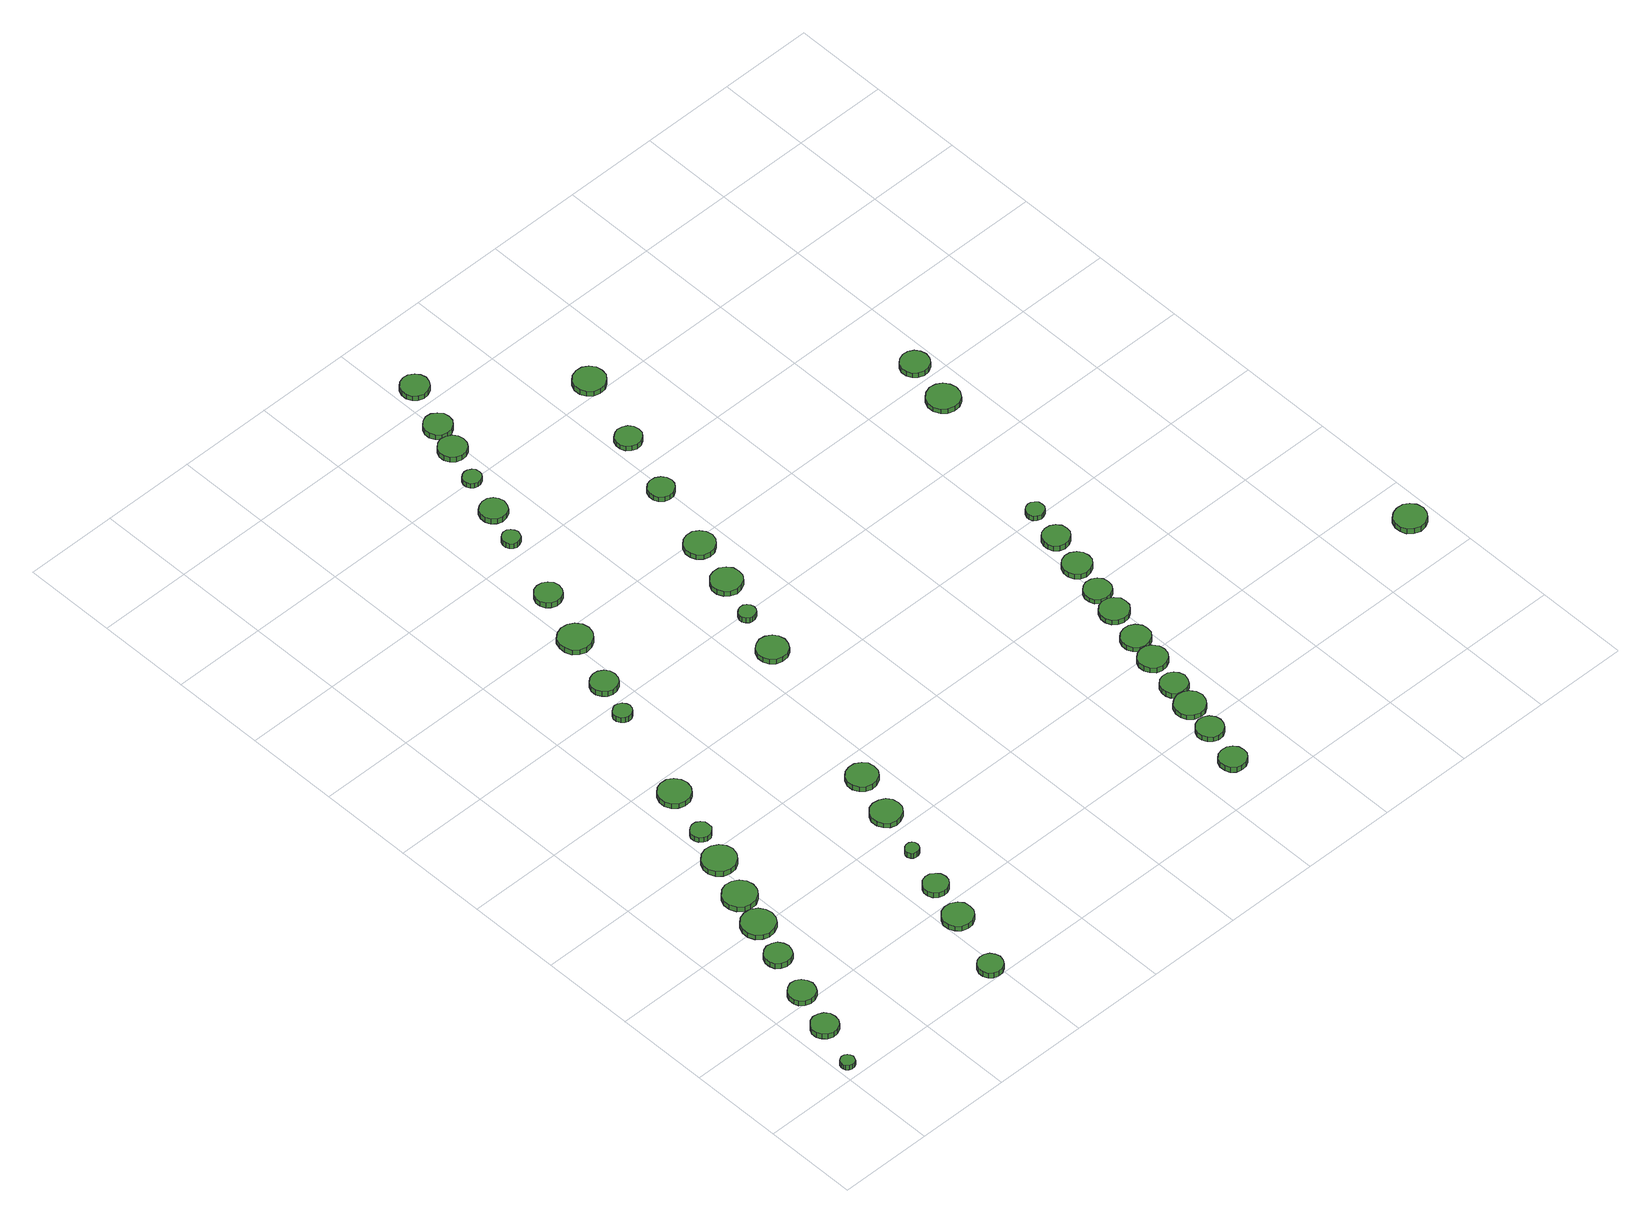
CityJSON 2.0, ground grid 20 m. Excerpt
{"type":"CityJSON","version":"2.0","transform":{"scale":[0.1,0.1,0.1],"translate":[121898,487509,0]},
"CityObjects":{
"tree1":{"type":"SolitaryVegetationObject","attributes":{"function":"something"},"geometry":[{"type":"MultiSurface","lod":"1","boundaries":[[[0,1,2,3,4,5,6,7,8,9,10,11,12,13,14]],[[15,16,17,18,19,20,21,22,23,24,25,26,27,28,29]],[[0,29,28,1]],[[1,28,27,2]],[[2,27,26,3]],[[3,26,25,4]],[[4,25,24,5]],[[5,24,23,6]],[[6,23,22,7]],[[7,22,21,8]],[[8,21,20,9]],[[9,20,19,10]],[[10,19,18,11]],[[11,18,17,12]],[[12,17,16,13]],[[13,16,15,14]],[[14,15,29,0]]]}]},
"tree2":{"type":"SolitaryVegetationObject","attributes":{"function":"something"},"geometry":[{"type":"MultiSurface","lod":"1","boundaries":[[[30,31,32,33,34,35,36,37,38,39,40,41,42,43,44]],[[45,46,47,48,49,50,51,52,53,54,55,56,57,58,59]],[[30,59,58,31]],[[31,58,57,32]],[[32,57,56,33]],[[33,56,55,34]],[[34,55,54,35]],[[35,54,53,36]],[[36,53,52,37]],[[37,52,51,38]],[[38,51,50,39]],[[39,50,49,40]],[[40,49,48,41]],[[41,48,47,42]],[[42,47,46,43]],[[43,46,45,44]],[[44,45,59,30]]]}]},
"tree3":{"type":"SolitaryVegetationObject","attributes":{"function":"something"},"geometry":[{"type":"MultiSurface","lod":"1","boundaries":[[[60,61,62,63,64,65,66,67,68,69,70,71,72,73,74]],[[75,76,77,78,79,80,81,82,83,84,85,86,87,88,89]],[[60,89,88,61]],[[61,88,87,62]],[[62,87,86,63]],[[63,86,85,64]],[[64,85,84,65]],[[65,84,83,66]],[[66,83,82,67]],[[67,82,81,68]],[[68,81,80,69]],[[69,80,79,70]],[[70,79,78,71]],[[71,78,77,72]],[[72,77,76,73]],[[73,76,75,74]],[[74,75,89,60]]]}]},
"tree4":{"type":"SolitaryVegetationObject","attributes":{"function":"something"},"geometry":[{"type":"MultiSurface","lod":"1","boundaries":[[[90,91,92,93,94,95,96,97,98,99,100,101,102,103,104]],[[105,106,107,108,109,110,111,112,113,114,115,116,117,118,119]],[[90,119,118,91]],[[91,118,117,92]],[[92,117,116,93]],[[93,116,115,94]],[[94,115,114,95]],[[95,114,113,96]],[[96,113,112,97]],[[97,112,111,98]],[[98,111,110,99]],[[99,110,109,100]],[[100,109,108,101]],[[101,108,107,102]],[[102,107,106,103]],[[103,106,105,104]],[[104,105,119,90]]]}]},
"tree5":{"type":"SolitaryVegetationObject","attributes":{"function":"something"},"geometry":[{"type":"MultiSurface","lod":"1","boundaries":[[[120,121,122,123,124,125,126,127,128,129,130,131,132,133,134]],[[135,136,137,138,139,140,141,142,143,144,145,146,147,148,149]],[[120,149,148,121]],[[121,148,147,122]],[[122,147,146,123]],[[123,146,145,124]],[[124,145,144,125]],[[125,144,143,126]],[[126,143,142,127]],[[127,142,141,128]],[[128,141,140,129]],[[129,140,139,130]],[[130,139,138,131]],[[131,138,137,132]],[[132,137,136,133]],[[133,136,135,134]],[[134,135,149,120]]]}]},
"tree6":{"type":"SolitaryVegetationObject","attributes":{"function":"something"},"geometry":[{"type":"MultiSurface","lod":"1","boundaries":[[[150,151,152,153,154,155,156,157,158,159,160,161,162,163,164]],[[165,166,167,168,169,170,171,172,173,174,175,176,177,178,179]],[[150,179,178,151]],[[151,178,177,152]],[[152,177,176,153]],[[153,176,175,154]],[[154,175,174,155]],[[155,174,173,156]],[[156,173,172,157]],[[157,172,171,158]],[[158,171,170,159]],[[159,170,169,160]],[[160,169,168,161]],[[161,168,167,162]],[[162,167,166,163]],[[163,166,165,164]],[[164,165,179,150]]]}]},
"tree7":{"type":"SolitaryVegetationObject","attributes":{"function":"something"},"geometry":[{"type":"MultiSurface","lod":"1","boundaries":[[[180,181,182,183,184,185,186,187,188,189,190,191,192,193,194]],[[195,196,197,198,199,200,201,202,203,204,205,206,207,208,209]],[[180,209,208,181]],[[181,208,207,182]],[[182,207,206,183]],[[183,206,205,184]],[[184,205,204,185]],[[185,204,203,186]],[[186,203,202,187]],[[187,202,201,188]],[[188,201,200,189]],[[189,200,199,190]],[[190,199,198,191]],[[191,198,197,192]],[[192,197,196,193]],[[193,196,195,194]],[[194,195,209,180]]]}]},
"tree8":{"type":"SolitaryVegetationObject","attributes":{"function":"something"},"geometry":[{"type":"MultiSurface","lod":"1","boundaries":[[[210,211,212,213,214,215,216,217,218,219,220,221,222,223,224]],[[225,226,227,228,229,230,231,232,233,234,235,236,237,238,239]],[[210,239,238,211]],[[211,238,237,212]],[[212,237,236,213]],[[213,236,235,214]],[[214,235,234,215]],[[215,234,233,216]],[[216,233,232,217]],[[217,232,231,218]],[[218,231,230,219]],[[219,230,229,220]],[[220,229,228,221]],[[221,228,227,222]],[[222,227,226,223]],[[223,226,225,224]],[[224,225,239,210]]]}]},
"tree9":{"type":"SolitaryVegetationObject","attributes":{"function":"something"},"geometry":[{"type":"MultiSurface","lod":"1","boundaries":[[[240,241,242,243,244,245,246,247,248,249,250,251,252,253,254]],[[255,256,257,258,259,260,261,262,263,264,265,266,267,268,269]],[[240,269,268,241]],[[241,268,267,242]],[[242,267,266,243]],[[243,266,265,244]],[[244,265,264,245]],[[245,264,263,246]],[[246,263,262,247]],[[247,262,261,248]],[[248,261,260,249]],[[249,260,259,250]],[[250,259,258,251]],[[251,258,257,252]],[[252,257,256,253]],[[253,256,255,254]],[[254,255,269,240]]]}]},
"tree10":{"type":"SolitaryVegetationObject","attributes":{"function":"something"},"geometry":[{"type":"MultiSurface","lod":"1","boundaries":[[[270,271,272,273,274,275,276,277,278,279,280,281,282,283,284]],[[285,286,287,288,289,290,291,292,293,294,295,296,297,298,299]],[[270,299,298,271]],[[271,298,297,272]],[[272,297,296,273]],[[273,296,295,274]],[[274,295,294,275]],[[275,294,293,276]],[[276,293,292,277]],[[277,292,291,278]],[[278,291,290,279]],[[279,290,289,280]],[[280,289,288,281]],[[281,288,287,282]],[[282,287,286,283]],[[283,286,285,284]],[[284,285,299,270]]]}]},
"tree11":{"type":"SolitaryVegetationObject","attributes":{"function":"something"},"geometry":[{"type":"MultiSurface","lod":"1","boundaries":[[[300,301,302,303,304,305,306,307,308,309,310,311,312,313,314]],[[315,316,317,318,319,320,321,322,323,324,325,326,327,328,329]],[[300,329,328,301]],[[301,328,327,302]],[[302,327,326,303]],[[303,326,325,304]],[[304,325,324,305]],[[305,324,323,306]],[[306,323,322,307]],[[307,322,321,308]],[[308,321,320,309]],[[309,320,319,310]],[[310,319,318,311]],[[311,318,317,312]],[[312,317,316,313]],[[313,316,315,314]],[[314,315,329,300]]]}]},
"tree12":{"type":"SolitaryVegetationObject","attributes":{"function":"something"},"geometry":[{"type":"MultiSurface","lod":"1","boundaries":[[[330,331,332,333,334,335,336,337,338,339,340,341,342,343,344]],[[345,346,347,348,349,350,351,352,353,354,355,356,357,358,359]],[[330,359,358,331]],[[331,358,357,332]],[[332,357,356,333]],[[333,356,355,334]],[[334,355,354,335]],[[335,354,353,336]],[[336,353,352,337]],[[337,352,351,338]],[[338,351,350,339]],[[339,350,349,340]],[[340,349,348,341]],[[341,348,347,342]],[[342,347,346,343]],[[343,346,345,344]],[[344,345,359,330]]]}]},
"tree13":{"type":"SolitaryVegetationObject","attributes":{"function":"something"},"geometry":[{"type":"MultiSurface","lod":"1","boundaries":[[[360,361,362,363,364,365,366,367,368,369,370,371,372,373,374]],[[375,376,377,378,379,380,381,382,383,384,385,386,387,388,389]],[[360,389,388,361]],[[361,388,387,362]],[[362,387,386,363]],[[363,386,385,364]],[[364,385,384,365]],[[365,384,383,366]],[[366,383,382,367]],[[367,382,381,368]],[[368,381,380,369]],[[369,380,379,370]],[[370,379,378,371]],[[371,378,377,372]],[[372,377,376,373]],[[373,376,375,374]],[[374,375,389,360]]]}]},
"tree14":{"type":"SolitaryVegetationObject","attributes":{"function":"something"},"geometry":[{"type":"MultiSurface","lod":"1","boundaries":[[[390,391,392,393,394,395,396,397,398,399,400,401,402,403,404]],[[405,406,407,408,409,410,411,412,413,414,415,416,417,418,419]],[[390,419,418,391]],[[391,418,417,392]],[[392,417,416,393]],[[393,416,415,394]],[[394,415,414,395]],[[395,414,413,396]],[[396,413,412,397]],[[397,412,411,398]],[[398,411,410,399]],[[399,410,409,400]],[[400,409,408,401]],[[401,408,407,402]],[[402,407,406,403]],[[403,406,405,404]],[[404,405,419,390]]]}]},
"tree15":{"type":"SolitaryVegetationObject","attributes":{"function":"something"},"geometry":[{"type":"MultiSurface","lod":"1","boundaries":[[[420,421,422,423,424,425,426,427,428,429,430,431,432,433,434]],[[435,436,437,438,439,440,441,442,443,444,445,446,447,448,449]],[[420,449,448,421]],[[421,448,447,422]],[[422,447,446,423]],[[423,446,445,424]],[[424,445,444,425]],[[425,444,443,426]],[[426,443,442,427]],[[427,442,441,428]],[[428,441,440,429]],[[429,440,439,430]],[[430,439,438,431]],[[431,438,437,432]],[[432,437,436,433]],[[433,436,435,434]],[[434,435,449,420]]]}]},
"tree16":{"type":"SolitaryVegetationObject","attributes":{"function":"something"},"geometry":[{"type":"MultiSurface","lod":"1","boundaries":[[[450,451,452,453,454,455,456,457,458,459,460,461,462,463,464]],[[465,466,467,468,469,470,471,472,473,474,475,476,477,478,479]],[[450,479,478,451]],[[451,478,477,452]],[[452,477,476,453]],[[453,476,475,454]],[[454,475,474,455]],[[455,474,473,456]],[[456,473,472,457]],[[457,472,471,458]],[[458,471,470,459]],[[459,470,469,460]],[[460,469,468,461]],[[461,468,467,462]],[[462,467,466,463]],[[463,466,465,464]],[[464,465,479,450]]]}]},
"tree17":{"type":"SolitaryVegetationObject","attributes":{"function":"something"},"geometry":[{"type":"MultiSurface","lod":"1","boundaries":[[[480,481,482,483,484,485,486,487,488,489,490,491,492,493,494]],[[495,496,497,498,499,500,501,502,503,504,505,506,507,508,509]],[[480,509,508,481]],[[481,508,507,482]],[[482,507,506,483]],[[483,506,505,484]],[[484,505,504,485]],[[485,504,503,486]],[[486,503,502,487]],[[487,502,501,488]],[[488,501,500,489]],[[489,500,499,490]],[[490,499,498,491]],[[491,498,497,492]],[[492,497,496,493]],[[493,496,495,494]],[[494,495,509,480]]]}]},
"tree18":{"type":"SolitaryVegetationObject","attributes":{"function":"something"},"geometry":[{"type":"MultiSurface","lod":"1","boundaries":[[[510,511,512,513,514,515,516,517,518,519,520,521,522,523,524]],[[525,526,527,528,529,530,531,532,533,534,535,536,537,538,539]],[[510,539,538,511]],[[511,538,537,512]],[[512,537,536,513]],[[513,536,535,514]],[[514,535,534,515]],[[515,534,533,516]],[[516,533,532,517]],[[517,532,531,518]],[[518,531,530,519]],[[519,530,529,520]],[[520,529,528,521]],[[521,528,527,522]],[[522,527,526,523]],[[523,526,525,524]],[[524,525,539,510]]]}]},
"tree19":{"type":"SolitaryVegetationObject","attributes":{"function":"something"},"geometry":[{"type":"MultiSurface","lod":"1","boundaries":[[[540,541,542,543,544,545,546,547,548,549,550,551,552,553,554]],[[555,556,557,558,559,560,561,562,563,564,565,566,567,568,569]],[[540,569,568,541]],[[541,568,567,542]],[[542,567,566,543]],[[543,566,565,544]],[[544,565,564,545]],[[545,564,563,546]],[[546,563,562,547]],[[547,562,561,548]],[[548,561,560,549]],[[549,560,559,550]],[[550,559,558,551]],[[551,558,557,552]],[[552,557,556,553]],[[553,556,555,554]],[[554,555,569,540]]]}]},
"tree20":{"type":"SolitaryVegetationObject","attributes":{"function":"something"},"geometry":[{"type":"MultiSurface","lod":"1","boundaries":[[[570,571,572,573,574,575,576,577,578,579,580,581,582,583,584]],[[585,586,587,588,589,590,591,592,593,594,595,596,597,598,599]],[[570,599,598,571]],[[571,598,597,572]],[[572,597,596,573]],[[573,596,595,574]],[[574,595,594,575]],[[575,594,593,576]],[[576,593,592,577]],[[577,592,591,578]],[[578,591,590,579]],[[579,590,589,580]],[[580,589,588,581]],[[581,588,587,582]],[[582,587,586,583]],[[583,586,585,584]],[[584,585,599,570]]]}]},
"tree21":{"type":"SolitaryVegetationObject","attributes":{"function":"something"},"geometry":[{"type":"MultiSurface","lod":"1","boundaries":[[[600,601,602,603,604,605,606,607,608,609,610,611,612,613,614]],[[615,616,617,618,619,620,621,622,623,624,625,626,627,628,629]],[[600,629,628,601]],[[601,628,627,602]],[[602,627,626,603]],[[603,626,625,604]],[[604,625,624,605]],[[605,624,623,606]],[[606,623,622,607]],[[607,622,621,608]],[[608,621,620,609]],[[609,620,619,610]],[[610,619,618,611]],[[611,618,617,612]],[[612,617,616,613]],[[613,616,615,614]],[[614,615,629,600]]]}]},
"tree22":{"type":"SolitaryVegetationObject","attributes":{"function":"something"},"geometry":[{"type":"MultiSurface","lod":"1","boundaries":[[[630,631,632,633,634,635,636,637,638,639,640,641,642,643,644]],[[645,646,647,648,649,650,651,652,653,654,655,656,657,658,659]],[[630,659,658,631]],[[631,658,657,632]],[[632,657,656,633]],[[633,656,655,634]],[[634,655,654,635]],[[635,654,653,636]],[[636,653,652,637]],[[637,652,651,638]],[[638,651,650,639]],[[639,650,649,640]],[[640,649,648,641]],[[641,648,647,642]],[[642,647,646,643]],[[643,646,645,644]],[[644,645,659,630]]]}]},
"tree23":{"type":"SolitaryVegetationObject","attributes":{"function":"something"},"geometry":[{"type":"MultiSurface","lod":"1","boundaries":[[[660,661,662,663,664,665,666,667,668,669,670,671,672,673,674]],[[675,676,677,678,679,680,681,682,683,684,685,686,687,688,689]],[[660,689,688,661]],[[661,688,687,662]],[[662,687,686,663]],[[663,686,685,664]],[[664,685,684,665]],[[665,684,683,666]],[[666,683,682,667]],[[667,682,681,668]],[[668,681,680,669]],[[669,680,679,670]],[[670,679,678,671]],[[671,678,677,672]],[[672,677,676,673]],[[673,676,675,674]],[[674,675,689,660]]]}]},
"tree24":{"type":"SolitaryVegetationObject","attributes":{"function":"something"},"geometry":[{"type":"MultiSurface","lod":"1","boundaries":[[[690,691,692,693,694,695,696,697,698,699,700,701,702,703,704]],[[705,706,707,708,709,710,711,712,713,714,715,716,717,718,719]],[[690,719,718,691]],[[691,718,717,692]],[[692,717,716,693]],[[693,716,715,694]],[[694,715,714,695]],[[695,714,713,696]],[[696,713,712,697]],[[697,712,711,698]],[[698,711,710,699]],[[699,710,709,700]],[[700,709,708,701]],[[701,708,707,702]],[[702,707,706,703]],[[703,706,705,704]],[[704,705,719,690]]]}]},
"tree25":{"type":"SolitaryVegetationObject","attributes":{"function":"something"},"geometry":[{"type":"MultiSurface","lod":"1","boundaries":[[[720,721,722,723,724,725,726,727,728,729,730,731,732,733,734]],[[735,736,737,738,739,740,741,742,743,744,745,746,747,748,749]],[[720,749,748,721]],[[721,748,747,722]],[[722,747,746,723]],[[723,746,745,724]],[[724,745,744,725]],[[725,744,743,726]],[[726,743,742,727]],[[727,742,741,728]],[[728,741,740,729]],[[729,740,739,730]],[[730,739,738,731]],[[731,738,737,732]],[[732,737,736,733]],[[733,736,735,734]],[[734,735,749,720]]]}]},
"tree26":{"type":"SolitaryVegetationObject","attributes":{"function":"something"},"geometry":[{"type":"MultiSurface","lod":"1","boundaries":[[[750,751,752,753,754,755,756,757,758,759,760,761,762,763,764]],[[765,766,767,768,769,770,771,772,773,774,775,776,777,778,779]],[[750,779,778,751]],[[751,778,777,752]],[[752,777,776,753]],[[753,776,775,754]],[[754,775,774,755]],[[755,774,773,756]],[[756,773,772,757]],[[757,772,771,758]],[[758,771,770,759]],[[759,770,769,760]],[[760,769,768,761]],[[761,768,767,762]],[[762,767,766,763]],[[763,766,765,764]],[[764,765,779,750]]]}]},
"tree27":{"type":"SolitaryVegetationObject","attributes":{"function":"something"},"geometry":[{"type":"MultiSurface","lod":"1","boundaries":[[[780,781,782,783,784,785,786,787,788,789,790,791,792,793,794]],[[795,796,797,798,799,800,801,802,803,804,805,806,807,808,809]],[[780,809,808,781]],[[781,808,807,782]],[[782,807,806,783]],[[783,806,805,784]],[[784,805,804,785]],[[785,804,803,786]],[[786,803,802,787]],[[787,802,801,788]],[[788,801,800,789]],[[789,800,799,790]],[[790,799,798,791]],[[791,798,797,792]],[[792,797,796,793]],[[793,796,795,794]],[[794,795,809,780]]]}]},
"tree28":{"type":"SolitaryVegetationObject","attributes":{"function":"something"},"geometry":[{"type":"MultiSurface","lod":"1","boundaries":[[[810,811,812,813,814,815,816,817,818,819,820,821,822,823,824]],[[825,826,827,828,829,830,831,832,833,834,835,836,837,838,839]],[[810,839,838,811]],[[811,838,837,812]],[[812,837,836,813]],[[813,836,835,814]],[[814,835,834,815]],[[815,834,833,816]],[[816,833,832,817]],[[817,832,831,818]],[[818,831,830,819]],[[819,830,829,820]],[[820,829,828,821]],[[821,828,827,822]],[[822,827,826,823]],[[823,826,825,824]],[[824,825,839,810]]]}]},
"tree29":{"type":"SolitaryVegetationObject","attributes":{"function":"something"},"geometry":[{"type":"MultiSurface","lod":"1","boundaries":[[[840,841,842,843,844,845,846,847,848,849,850,851,852,853,854]],[[855,856,857,858,859,860,861,862,863,864,865,866,867,868,869]],[[840,869,868,841]],[[841,868,867,842]],[[842,867,866,843]],[[843,866,865,844]],[[844,865,864,845]],[[845,864,863,846]],[[846,863,862,847]],[[847,862,861,848]],[[848,861,860,849]],[[849,860,859,850]],[[850,859,858,851]],[[851,858,857,852]],[[852,857,856,853]],[[853,856,855,854]],[[854,855,869,840]]]}]},
"tree30":{"type":"SolitaryVegetationObject","attributes":{"function":"something"},"geometry":[{"type":"MultiSurface","lod":"1","boundaries":[[[870,871,872,873,874,875,876,877,878,879,880,881,882,883,884]],[[885,886,887,888,889,890,891,892,893,894,895,896,897,898,899]],[[870,899,898,871]],[[871,898,897,872]],[[872,897,896,873]],[[873,896,895,874]],[[874,895,894,875]],[[875,894,893,876]],[[876,893,892,877]],[[877,892,891,878]],[[878,891,890,879]],[[879,890,889,880]],[[880,889,888,881]],[[881,888,887,882]],[[882,887,886,883]],[[883,886,885,884]],[[884,885,899,870]]]}]},
"tree31":{"type":"SolitaryVegetationObject","attributes":{"function":"something"},"geometry":[{"type":"MultiSurface","lod":"1","boundaries":[[[900,901,902,903,904,905,906,907,908,909,910,911,912,913,914]],[[915,916,917,918,919,920,921,922,923,924,925,926,927,928,929]],[[900,929,928,901]],[[901,928,927,902]],[[902,927,926,903]],[[903,926,925,904]],[[904,925,924,905]],[[905,924,923,906]],[[906,923,922,907]],[[907,922,921,908]],[[908,921,920,909]],[[909,920,919,910]],[[910,919,918,911]],[[911,918,917,912]],[[912,917,916,913]],[[913,916,915,914]],[[914,915,929,900]]]}]},
"tree32":{"type":"SolitaryVegetationObject","attributes":{"function":"something"},"geometry":[{"type":"MultiSurface","lod":"1","boundaries":[[[930,931,932,933,934,935,936,937,938,939,940,941,942,943,944]],[[945,946,947,948,949,950,951,952,953,954,955,956,957,958,959]],[[930,959,958,931]],[[931,958,957,932]],[[932,957,956,933]],[[933,956,955,934]],[[934,955,954,935]],[[935,954,953,936]],[[936,953,952,937]],[[937,952,951,938]],[[938,951,950,939]],[[939,950,949,940]],[[940,949,948,941]],[[941,948,947,942]],[[942,947,946,943]],[[943,946,945,944]],[[944,945,959,930]]]}]},
"tree33":{"type":"SolitaryVegetationObject","attributes":{"function":"something"},"geometry":[{"type":"MultiSurface","lod":"1","boundaries":[[[960,961,962,963,964,965,966,967,968,969,970,971,972,973,974]],[[975,976,977,978,979,980,981,982,983,984,985,986,987,988,989]],[[960,989,988,961]],[[961,988,987,962]],[[962,987,986,963]],[[963,986,985,964]],[[964,985,984,965]],[[965,984,983,966]],[[966,983,982,967]],[[967,982,981,968]],[[968,981,980,969]],[[969,980,979,970]],[[970,979,978,971]],[[971,978,977,972]],[[972,977,976,973]],[[973,976,975,974]],[[974,975,989,960]]]}]},
"tree34":{"type":"SolitaryVegetationObject","attributes":{"function":"something"},"geometry":[{"type":"MultiSurface","lod":"1","boundaries":[[[990,991,992,993,994,995,996,997,998,999,1000,1001,1002,1003,1004]],[[1005,1006,1007,1008,1009,1010,1011,1012,1013,1014,1015,1016,1017,1018,1019]],[[990,1019,1018,991]],[[991,1018,1017,992]],[[992,1017,1016,993]],[[993,1016,1015,994]],[[994,1015,1014,995]],[[995,1014,1013,996]],[[996,1013,1012,997]],[[997,1012,1011,998]],[[998,1011,1010,999]],[[999,1010,1009,1000]],[[1000,1009,1008,1001]],[[1001,1008,1007,1002]],[[1002,1007,1006,1003]],[[1003,1006,1005,1004]],[[1004,1005,1019,990]]]}]},
"tree35":{"type":"SolitaryVegetationObject","attributes":{"function":"something"},"geometry":[{"type":"MultiSurface","lod":"1","boundaries":[[[1020,1021,1022,1023,1024,1025,1026,1027,1028,1029,1030,1031,1032,1033,1034]],[[1035,1036,1037,1038,1039,1040,1041,1042,1043,1044,1045,1046,1047,1048,1049]],[[1020,1049,1048,1021]],[[1021,1048,1047,1022]],[[1022,1047,1046,1023]],[[1023,1046,1045,1024]],[[1024,1045,1044,1025]],[[1025,1044,1043,1026]],[[1026,1043,1042,1027]],[[1027,1042,1041,1028]],[[1028,1041,1040,1029]],[[1029,1040,1039,1030]],[[1030,1039,1038,1031]],[[1031,1038,1037,1032]],[[1032,1037,1036,1033]],[[1033,1036,1035,1034]],[[1034,1035,1049,1020]]]}]},
"tree36":{"type":"SolitaryVegetationObject","attributes":{"function":"something"},"geometry":[{"type":"MultiSurface","lod":"1","boundaries":[[[1050,1051,1052,1053,1054,1055,1056,1057,1058,1059,1060,1061,1062,1063,1064]],[[1065,1066,1067,1068,1069,1070,1071,1072,1073,1074,1075,1076,1077,1078,1079]],[[1050,1079,1078,1051]],[[1051,1078,1077,1052]],[[1052,1077,1076,1053]],[[1053,1076,1075,1054]],[[1054,1075,1074,1055]],[[1055,1074,1073,1056]],[[1056,1073,1072,1057]],[[1057,1072,1071,1058]],[[1058,1071,1070,1059]],[[1059,1070,1069,1060]],[[1060,1069,1068,1061]],[[1061,1068,1067,1062]],[[1062,1067,1066,1063]],[[1063,1066,1065,1064]],[[1064,1065,1079,1050]]]}]},
"tree37":{"type":"SolitaryVegetationObject","attributes":{"function":"something"},"geometry":[{"type":"MultiSurface","lod":"1","boundaries":[[[1080,1081,1082,1083,1084,1085,1086,1087,1088,1089,1090,1091,1092,1093,1094]],[[1095,1096,1097,1098,1099,1100,1101,1102,1103,1104,1105,1106,1107,1108,1109]],[[1080,1109,1108,1081]],[[1081,1108,1107,1082]],[[1082,1107,1106,1083]],[[1083,1106,1105,1084]],[[1084,1105,1104,1085]],[[1085,1104,1103,1086]],[[1086,1103,1102,1087]],[[1087,1102,1101,1088]],[[1088,1101,1100,1089]],[[1089,1100,1099,1090]],[[1090,1099,1098,1091]],[[1091,1098,1097,1092]],[[1092,1097,1096,1093]],[[1093,1096,1095,1094]],[[1094,1095,1109,1080]]]}]},
"tree38":{"type":"SolitaryVegetationObject","attributes":{"function":"something"},"geometry":[{"type":"MultiSurface","lod":"1","boundaries":[[[1110,1111,1112,1113,1114,1115,1116,1117,1118,1119,1120,1121,1122,1123,1124]],[[1125,1126,1127,1128,1129,1130,1131,1132,1133,1134,1135,1136,1137,1138,1139]],[[1110,1139,1138,1111]],[[1111,1138,1137,1112]],[[1112,1137,1136,1113]],[[1113,1136,1135,1114]],[[1114,1135,1134,1115]],[[1115,1134,1133,1116]],[[1116,1133,1132,1117]],[[1117,1132,1131,1118]],[[1118,1131,1130,1119]],[[1119,1130,1129,1120]],[[1120,1129,1128,1121]],[[1121,1128,1127,1122]],[[1122,1127,1126,1123]],[[1123,1126,1125,1124]],[[1124,1125,1139,1110]]]}]},
"tree39":{"type":"SolitaryVegetationObject","attributes":{"function":"something"},"geometry":[{"type":"MultiSurface","lod":"1","boundaries":[[[1140,1141,1142,1143,1144,1145,1146,1147,1148,1149,1150,1151,1152,1153,1154]],[[1155,1156,1157,1158,1159,1160,1161,1162,1163,1164,1165,1166,1167,1168,1169]],[[1140,1169,1168,1141]],[[1141,1168,1167,1142]],[[1142,1167,1166,1143]],[[1143,1166,1165,1144]],[[1144,1165,1164,1145]],[[1145,1164,1163,1146]],[[1146,1163,1162,1147]],[[1147,1162,1161,1148]],[[1148,1161,1160,1149]],[[1149,1160,1159,1150]],[[1150,1159,1158,1151]],[[1151,1158,1157,1152]],[[1152,1157,1156,1153]],[[1153,1156,1155,1154]],[[1154,1155,1169,1140]]]}]},
"tree40":{"type":"SolitaryVegetationObject","attributes":{"function":"something"},"geometry":[{"type":"MultiSurface","lod":"1","boundaries":[[[1170,1171,1172,1173,1174,1175,1176,1177,1178,1179,1180,1181,1182,1183,1184]],[[1185,1186,1187,1188,1189,1190,1191,1192,1193,1194,1195,1196,1197,1198,1199]],[[1170,1199,1198,1171]],[[1171,1198,1197,1172]],[[1172,1197,1196,1173]],[[1173,1196,1195,1174]],[[1174,1195,1194,1175]],[[1175,1194,1193,1176]],[[1176,1193,1192,1177]],[[1177,1192,1191,1178]],[[1178,1191,1190,1179]],[[1179,1190,1189,1180]],[[1180,1189,1188,1181]],[[1181,1188,1187,1182]],[[1182,1187,1186,1183]],[[1183,1186,1185,1184]],[[1184,1185,1199,1170]]]}]},
"tree41":{"type":"SolitaryVegetationObject","attributes":{"function":"something"},"geometry":[{"type":"MultiSurface","lod":"1","boundaries":[[[1200,1201,1202,1203,1204,1205,1206,1207,1208,1209,1210,1211,1212,1213,1214]],[[1215,1216,1217,1218,1219,1220,1221,1222,1223,1224,1225,1226,1227,1228,1229]],[[1200,1229,1228,1201]],[[1201,1228,1227,1202]],[[1202,1227,1226,1203]],[[1203,1226,1225,1204]],[[1204,1225,1224,1205]],[[1205,1224,1223,1206]],[[1206,1223,1222,1207]],[[1207,1222,1221,1208]],[[1208,1221,1220,1209]],[[1209,1220,1219,1210]],[[1210,1219,1218,1211]],[[1211,1218,1217,1212]],[[1212,1217,1216,1213]],[[1213,1216,1215,1214]],[[1214,1215,1229,1200]]]}]},
"tree42":{"type":"SolitaryVegetationObject","attributes":{"function":"something"},"geometry":[{"type":"MultiSurface","lod":"1","boundaries":[[[1230,1231,1232,1233,1234,1235,1236,1237,1238,1239,1240,1241,1242,1243,1244]],[[1245,1246,1247,1248,1249,1250,1251,1252,1253,1254,1255,1256,1257,1258,1259]],[[1230,1259,1258,1231]],[[1231,1258,1257,1232]],[[1232,1257,1256,1233]],[[1233,1256,1255,1234]],[[1234,1255,1254,1235]],[[1235,1254,1253,1236]],[[1236,1253,1252,1237]],[[1237,1252,1251,1238]],[[1238,1251,1250,1239]],[[1239,1250,1249,1240]],[[1240,1249,1248,1241]],[[1241,1248,1247,1242]],[[1242,1247,1246,1243]],[[1243,1246,1245,1244]],[[1244,1245,1259,1230]]]}]},
"tree43":{"type":"SolitaryVegetationObject","attributes":{"function":"something"},"geometry":[{"type":"MultiSurface","lod":"1","boundaries":[[[1260,1261,1262,1263,1264,1265,1266,1267,1268,1269,1270,1271,1272,1273,1274]],[[1275,1276,1277,1278,1279,1280,1281,1282,1283,1284,1285,1286,1287,1288,1289]],[[1260,1289,1288,1261]],[[1261,1288,1287,1262]],[[1262,1287,1286,1263]],[[1263,1286,1285,1264]],[[1264,1285,1284,1265]],[[1265,1284,1283,1266]],[[1266,1283,1282,1267]],[[1267,1282,1281,1268]],[[1268,1281,1280,1269]],[[1269,1280,1279,1270]],[[1270,1279,1278,1271]],[[1271,1278,1277,1272]],[[1272,1277,1276,1273]],[[1273,1276,1275,1274]],[[1274,1275,1289,1260]]]}]},
"tree44":{"type":"SolitaryVegetationObject","attributes":{"function":"something"},"geometry":[{"type":"MultiSurface","lod":"1","boundaries":[[[1290,1291,1292,1293,1294,1295,1296,1297,1298,1299,1300,1301,1302,1303,1304]],[[1305,1306,1307,1308,1309,1310,1311,1312,1313,1314,1315,1316,1317,1318,1319]],[[1290,1319,1318,1291]],[[1291,1318,1317,1292]],[[1292,1317,1316,1293]],[[1293,1316,1315,1294]],[[1294,1315,1314,1295]],[[1295,1314,1313,1296]],[[1296,1313,1312,1297]],[[1297,1312,1311,1298]],[[1298,1311,1310,1299]],[[1299,1310,1309,1300]],[[1300,1309,1308,1301]],[[1301,1308,1307,1302]],[[1302,1307,1306,1303]],[[1303,1306,1305,1304]],[[1304,1305,1319,1290]]]}]},
"tree45":{"type":"SolitaryVegetationObject","attributes":{"function":"something"},"geometry":[{"type":"MultiSurface","lod":"1","boundaries":[[[1320,1321,1322,1323,1324,1325,1326,1327,1328,1329,1330,1331,1332,1333,1334]],[[1335,1336,1337,1338,1339,1340,1341,1342,1343,1344,1345,1346,1347,1348,1349]],[[1320,1349,1348,1321]],[[1321,1348,1347,1322]],[[1322,1347,1346,1323]],[[1323,1346,1345,1324]],[[1324,1345,1344,1325]],[[1325,1344,1343,1326]],[[1326,1343,1342,1327]],[[1327,1342,1341,1328]],[[1328,1341,1340,1329]],[[1329,1340,1339,1330]],[[1330,1339,1338,1331]],[[1331,1338,1337,1332]],[[1332,1337,1336,1333]],[[1333,1336,1335,1334]],[[1334,1335,1349,1320]]]}]},
"tree46":{"type":"SolitaryVegetationObject","attributes":{"function":"something"},"geometry":[{"type":"MultiSurface","lod":"1","boundaries":[[[1350,1351,1352,1353,1354,1355,1356,1357,1358,1359,1360,1361,1362,1363,1364]],[[1365,1366,1367,1368,1369,1370,1371,1372,1373,1374,1375,1376,1377,1378,1379]],[[1350,1379,1378,1351]],[[1351,1378,1377,1352]],[[1352,1377,1376,1353]],[[1353,1376,1375,1354]],[[1354,1375,1374,1355]],[[1355,1374,1373,1356]],[[1356,1373,1372,1357]],[[1357,1372,1371,1358]],[[1358,1371,1370,1359]],[[1359,1370,1369,1360]],[[1360,1369,1368,1361]],[[1361,1368,1367,1362]],[[1362,1367,1366,1363]],[[1363,1366,1365,1364]],[[1364,1365,1379,1350]]]}]}
},
"vertices":[
[38,31,15],[36,37,15],[33,42,15],[28,45,15],[21,46,15],[16,44,15],[11,40,15],[9,34,15],[9,28,15],[11,23,15],[16,19,15],[21,17,15],[28,17,15],[33,20,15],[36,25,15],[36,25,3],[33,20,3],[28,17,3],[21,17,3],[16,19,3],[11,23,3],[9,28,3],[9,34,3],[11,40,3],[16,44,3],[21,46,3],[28,45,3],[33,42,3],[36,37,3],[38,31,3],
[84,128,16],[82,139,16],[75,149,16],[65,154,16],[53,156,16],[42,152,16],[34,144,16],[29,134,16],[29,122,16],[34,112,16],[42,104,16],[53,100,16],[65,101,16],[75,107,16],[82,117,16],[82,117,3],[75,107,3],[65,101,3],[53,100,3],[42,104,3],[34,112,3],[29,122,3],[29,134,3],[34,144,3],[42,152,3],[53,156,3],[65,154,3],[75,149,3],[82,139,3],[84,128,3],
[113,219,16],[110,230,16],[104,240,16],[94,246,16],[82,247,16],[71,243,16],[62,235,16],[58,225,16],[58,213,16],[62,203,16],[71,195,16],[82,191,16],[94,192,16],[104,198,16],[110,208,16],[110,208,3],[104,198,3],[94,192,3],[82,191,3],[71,195,3],[62,203,3],[58,213,3],[58,225,3],[62,235,3],[71,243,3],[82,247,3],[94,246,3],[104,240,3],[110,230,3],[113,219,3],
[147,319,16],[144,330,16],[138,340,16],[128,345,16],[116,347,16],[105,343,16],[96,335,16],[92,325,16],[92,313,16],[96,302,16],[105,295,16],[116,291,16],[128,292,16],[138,298,16],[144,308,16],[144,308,3],[138,298,3],[128,292,3],[116,291,3],[105,295,3],[96,302,3],[92,313,3],[92,325,3],[96,335,3],[105,343,3],[116,347,3],[128,345,3],[138,340,3],[144,330,3],[147,319,3],
[183,402,16],[180,416,16],[172,428,16],[159,436,16],[144,437,16],[131,433,16],[120,423,16],[114,409,16],[114,395,16],[120,381,16],[131,372,16],[144,367,16],[159,369,16],[172,376,16],[180,388,16],[180,388,4],[172,376,4],[159,369,4],[144,367,4],[131,372,4],[120,381,4],[114,395,4],[114,409,4],[120,423,4],[131,433,4],[144,437,4],[159,436,4],[172,428,4],[180,416,4],[183,402,4],
[208,479,16],[205,493,16],[197,505,16],[184,512,16],[169,514,16],[156,509,16],[145,499,16],[139,486,16],[139,471,16],[145,458,16],[156,448,16],[169,444,16],[184,445,16],[197,453,16],[205,464,16],[205,464,3],[197,453,3],[184,445,3],[169,444,3],[156,448,3],[145,458,3],[139,471,3],[139,486,3],[145,499,3],[156,509,3],[169,514,3],[184,512,3],[197,505,3],[205,493,3],[208,479,3],
[244,571,16],[241,585,16],[232,597,16],[219,604,16],[205,606,16],[191,601,16],[180,591,16],[174,578,16],[174,564,16],[180,550,16],[191,540,16],[205,536,16],[219,537,16],[232,545,16],[241,557,16],[241,557,3],[232,545,3],[219,537,3],[205,536,3],[191,540,3],[180,550,3],[174,564,3],[174,578,3],[180,591,3],[191,601,3],[205,606,3],[219,604,3],[232,597,3],[241,585,3],[244,571,3],
[414,26,15],[411,36,15],[405,45,15],[396,50,15],[385,51,15],[375,48,15],[367,41,15],[363,31,15],[363,20,15],[367,10,15],[375,3,15],[385,0,15],[396,1,15],[405,6,15],[411,15,15],[411,15,2],[405,6,2],[396,1,2],[385,0,2],[375,3,2],[367,10,2],[363,20,2],[363,31,2],[367,41,2],[375,48,2],[385,51,2],[396,50,2],[405,45,2],[411,36,2],[414,26,2],
[255,647,16],[254,656,16],[248,663,16],[241,668,16],[232,669,16],[224,666,16],[217,660,16],[213,652,16],[213,643,16],[217,635,16],[224,629,16],[232,626,16],[241,627,16],[248,632,16],[254,639,16],[254,639,4],[248,632,4],[241,627,4],[232,626,4],[224,629,4],[217,635,4],[213,643,4],[213,652,4],[217,660,4],[224,666,4],[232,669,4],[241,668,4],[248,663,4],[254,656,4],[255,647,4],
[462,158,16],[460,171,16],[452,181,16],[440,188,16],[427,189,16],[414,185,16],[405,176,16],[399,164,16],[399,151,16],[405,139,16],[414,130,16],[427,126,16],[440,127,16],[452,134,16],[460,145,16],[460,145,4],[452,134,4],[440,127,4],[427,126,4],[414,130,4],[405,139,4],[399,151,4],[399,164,4],[405,176,4],[414,185,4],[427,189,4],[440,188,4],[452,181,4],[460,171,4],[462,158,4],
[300,753,16],[297,766,16],[289,778,16],[277,785,16],[263,786,16],[250,782,16],[240,772,16],[234,760,16],[234,746,16],[240,733,16],[250,724,16],[263,720,16],[277,721,16],[289,728,16],[297,739,16],[297,739,4],[289,728,4],[277,721,4],[263,720,4],[250,724,4],[240,733,4],[234,746,4],[234,760,4],[240,772,4],[250,782,4],[263,786,4],[277,785,4],[289,778,4],[297,766,4],[300,753,4],
[482,244,16],[480,255,16],[473,263,16],[464,269,16],[454,270,16],[443,267,16],[435,259,16],[431,250,16],[431,239,16],[435,229,16],[443,222,16],[454,219,16],[464,220,16],[473,225,16],[480,234,16],[480,234,3],[473,225,3],[464,220,3],[454,219,3],[443,222,3],[435,229,3],[431,239,3],[431,250,3],[435,259,3],[443,267,3],[454,270,3],[464,269,3],[473,263,3],[480,255,3],[482,244,3],
[502,341,15],[501,347,15],[497,352,15],[492,355,15],[486,355,15],[480,353,15],[476,349,15],[473,344,15],[473,338,15],[476,332,15],[480,328,15],[486,327,15],[492,327,15],[497,330,15],[501,335,15],[501,335,2],[497,330,2],[492,327,2],[486,327,2],[480,328,2],[476,332,2],[473,338,2],[473,344,2],[476,349,2],[480,353,2],[486,355,2],[492,355,2],[497,352,2],[501,347,2],[502,341,2],
[361,971,15],[359,978,15],[354,985,15],[347,989,15],[339,990,15],[332,987,15],[326,982,15],[322,975,15],[322,967,15],[326,959,15],[332,954,15],[339,951,15],[347,952,15],[354,956,15],[359,963,15],[359,963,2],[354,956,2],[347,952,2],[339,951,2],[332,954,2],[326,959,2],[322,967,2],[322,975,2],[326,982,2],[332,987,2],[339,990,2],[347,989,2],[354,985,2],[359,978,2],[361,971,2],
[549,442,16],[547,455,16],[539,466,16],[527,472,16],[514,474,16],[501,470,16],[492,461,16],[486,449,16],[486,435,16],[492,423,16],[501,414,16],[514,410,16],[527,412,16],[539,418,16],[547,429,16],[547,429,4],[539,418,4],[527,412,4],[514,410,4],[501,414,4],[492,423,4],[486,435,4],[486,449,4],[492,461,4],[501,470,4],[514,474,4],[527,472,4],[539,466,4],[547,455,4],[549,442,4],
[396,1048,16],[394,1060,16],[387,1069,16],[377,1075,16],[365,1076,16],[354,1072,16],[346,1065,16],[341,1054,16],[341,1042,16],[346,1032,16],[354,1024,16],[365,1020,16],[377,1022,16],[387,1027,16],[394,1037,16],[394,1037,3],[387,1027,3],[377,1022,3],[365,1020,3],[354,1024,3],[346,1032,3],[341,1042,3],[341,1054,3],[346,1065,3],[354,1072,3],[365,1076,3],[377,1075,3],[387,1069,3],[394,1060,3],[396,1048,3],
[581,541,16],[579,554,16],[571,564,16],[559,571,16],[546,572,16],[533,568,16],[524,560,16],[518,547,16],[518,534,16],[524,522,16],[533,513,16],[546,509,16],[559,510,16],[571,517,16],[579,528,16],[579,528,3],[571,517,3],[559,510,3],[546,509,3],[533,513,3],[524,522,3],[518,534,3],[518,547,3],[524,560,3],[533,568,3],[546,572,3],[559,571,3],[571,564,3],[579,554,3],[581,541,3],
[443,1167,17],[440,1181,17],[431,1193,17],[419,1200,17],[404,1202,17],[390,1197,17],[379,1188,17],[374,1174,17],[374,1160,17],[379,1146,17],[390,1137,17],[404,1132,17],[419,1134,17],[431,1141,17],[440,1153,17],[440,1153,4],[431,1141,4],[419,1134,4],[404,1132,4],[390,1137,4],[379,1146,4],[374,1160,4],[374,1174,4],[379,1188,4],[390,1197,4],[404,1202,4],[419,1200,4],[431,1193,4],[440,1181,4],[443,1167,4],
[478,1285,16],[476,1296,16],[469,1305,16],[459,1311,16],[447,1312,16],[436,1309,16],[428,1301,16],[423,1290,16],[423,1279,16],[428,1268,16],[436,1261,16],[447,1257,16],[459,1258,16],[469,1264,16],[476,1273,16],[476,1273,3],[469,1264,3],[459,1258,3],[447,1257,3],[436,1261,3],[428,1268,3],[423,1279,3],[423,1290,3],[428,1301,3],[436,1309,3],[447,1312,3],[459,1311,3],[469,1305,3],[476,1296,3],[478,1285,3],
[687,893,16],[684,906,16],[677,916,16],[665,923,16],[652,925,16],[639,920,16],[629,912,16],[624,899,16],[624,886,16],[629,874,16],[639,865,16],[652,861,16],[665,862,16],[677,869,16],[684,880,16],[684,880,4],[677,869,4],[665,862,4],[652,861,4],[639,865,4],[629,874,4],[624,886,4],[624,899,4],[629,912,4],[639,920,4],[652,925,4],[665,923,4],[677,916,4],[684,906,4],[687,893,4],
[519,1437,15],[517,1444,15],[513,1451,15],[506,1455,15],[498,1456,15],[491,1453,15],[485,1448,15],[482,1441,15],[482,1433,15],[485,1426,15],[491,1420,15],[498,1418,15],[506,1419,15],[513,1423,15],[517,1429,15],[517,1429,2],[513,1423,2],[506,1419,2],[498,1418,2],[491,1420,2],[485,1426,2],[482,1433,2],[482,1441,2],[485,1448,2],[491,1453,2],[498,1456,2],[506,1455,2],[513,1451,2],[517,1444,2],[519,1437,2],
[554,1511,16],[551,1523,16],[545,1532,16],[535,1538,16],[523,1539,16],[512,1535,16],[503,1528,16],[499,1517,16],[499,1505,16],[503,1495,16],[512,1487,16],[523,1483,16],[535,1485,16],[545,1490,16],[551,1500,16],[551,1500,3],[545,1490,3],[535,1485,3],[523,1483,3],[512,1487,3],[503,1495,3],[499,1505,3],[499,1517,3],[503,1528,3],[512,1535,3],[523,1539,3],[535,1538,3],[545,1532,3],[551,1523,3],[554,1511,3],
[704,993,15],[702,1000,15],[698,1006,15],[691,1010,15],[684,1010,15],[677,1008,15],[672,1003,15],[668,996,15],[668,989,15],[672,982,15],[677,977,15],[684,975,15],[691,976,15],[698,979,15],[702,985,15],[702,985,2],[698,979,2],[691,976,2],[684,975,2],[677,977,2],[672,982,2],[668,989,2],[668,996,2],[672,1003,2],[677,1008,2],[684,1010,2],[691,1010,2],[698,1006,2],[702,1000,2],[704,993,2],
[573,1599,15],[572,1607,15],[567,1613,15],[560,1617,15],[553,1618,15],[545,1615,15],[539,1610,15],[536,1603,15],[536,1595,15],[539,1588,15],[545,1583,15],[553,1580,15],[560,1581,15],[567,1585,15],[572,1591,15],[572,1591,3],[567,1585,3],[560,1581,3],[553,1580,3],[545,1583,3],[539,1588,3],[536,1595,3],[536,1603,3],[539,1610,3],[545,1615,3],[553,1618,3],[560,1617,3],[567,1613,3],[572,1607,3],[573,1599,3],
[746,1078,16],[744,1091,16],[736,1102,16],[724,1109,16],[711,1110,16],[698,1106,16],[689,1097,16],[683,1085,16],[683,1072,16],[689,1059,16],[698,1051,16],[711,1046,16],[724,1048,16],[736,1054,16],[744,1065,16],[744,1065,3],[736,1054,3],[724,1048,3],[711,1046,3],[698,1051,3],[689,1059,3],[683,1072,3],[683,1085,3],[689,1097,3],[698,1106,3],[711,1110,3],[724,1109,3],[736,1102,3],[744,1091,3],[746,1078,3],
[609,1679,17],[607,1691,17],[600,1700,17],[589,1706,17],[577,1708,17],[566,1704,17],[557,1696,17],[552,1685,17],[552,1673,17],[557,1662,17],[566,1654,17],[577,1650,17],[589,1651,17],[600,1657,17],[607,1667,17],[607,1667,4],[600,1657,4],[589,1651,4],[577,1650,4],[566,1654,4],[557,1662,4],[552,1673,4],[552,1685,4],[557,1696,4],[566,1704,4],[577,1708,4],[589,1706,4],[600,1700,4],[607,1691,4],[609,1679,4],
[775,1180,16],[772,1193,16],[764,1204,16],[753,1211,16],[740,1212,16],[727,1208,16],[717,1199,16],[712,1187,16],[712,1174,16],[717,1162,16],[727,1153,16],[740,1149,16],[753,1150,16],[764,1157,16],[772,1167,16],[772,1167,4],[764,1157,4],[753,1150,4],[740,1149,4],[727,1153,4],[717,1162,4],[712,1174,4],[712,1187,4],[717,1199,4],[727,1208,4],[740,1212,4],[753,1211,4],[764,1204,4],[772,1193,4],[775,1180,4],
[1111,94,14],[1109,106,14],[1102,115,14],[1092,121,14],[1080,122,14],[1069,119,14],[1060,111,14],[1056,100,14],[1056,89,14],[1060,78,14],[1069,70,14],[1080,67,14],[1092,68,14],[1102,74,14],[1109,83,14],[1109,83,1],[1102,74,1],[1092,68,1],[1080,67,1],[1069,70,1],[1060,78,1],[1056,89,1],[1056,100,1],[1060,111,1],[1069,119,1],[1080,122,1],[1092,121,1],[1102,115,1],[1109,106,1],[1111,94,1],
[630,1740,16],[628,1752,16],[620,1761,16],[610,1768,16],[598,1769,16],[587,1765,16],[578,1757,16],[573,1746,16],[573,1734,16],[578,1723,16],[587,1715,16],[598,1711,16],[610,1712,16],[620,1718,16],[628,1728,16],[628,1728,3],[620,1718,3],[610,1712,3],[598,1711,3],[587,1715,3],[578,1723,3],[573,1734,3],[573,1746,3],[578,1757,3],[587,1765,3],[598,1769,3],[610,1768,3],[620,1761,3],[628,1752,3],[630,1740,3],
[1134,181,13],[1132,192,13],[1125,202,13],[1115,208,13],[1103,209,13],[1092,205,13],[1084,197,13],[1079,187,13],[1079,175,13],[1084,165,13],[1092,157,13],[1103,153,13],[1115,154,13],[1125,160,13],[1132,170,13],[1132,170,1],[1125,160,1],[1115,154,1],[1103,153,1],[1092,157,1],[1084,165,1],[1079,175,1],[1079,187,1],[1084,197,1],[1092,205,1],[1103,209,1],[1115,208,1],[1125,202,1],[1132,192,1],[1134,181,1],
[816,1332,18],[814,1343,18],[807,1352,18],[797,1358,18],[786,1359,18],[776,1356,18],[767,1348,18],[763,1338,18],[763,1327,18],[767,1317,18],[776,1309,18],[786,1306,18],[797,1307,18],[807,1313,18],[814,1322,18],[814,1322,6],[807,1313,6],[797,1307,6],[786,1306,6],[776,1309,6],[767,1317,6],[763,1327,6],[763,1338,6],[767,1348,6],[776,1356,6],[786,1359,6],[797,1358,6],[807,1352,6],[814,1343,6],[816,1332,6],
[668,1841,17],[665,1853,17],[658,1862,17],[647,1869,17],[635,1870,17],[624,1866,17],[615,1858,17],[610,1847,17],[610,1835,17],[615,1824,17],[624,1816,17],[635,1812,17],[647,1813,17],[658,1819,17],[665,1829,17],[665,1829,5],[658,1819,5],[647,1813,5],[635,1812,5],[624,1816,5],[615,1824,5],[610,1835,5],[610,1847,5],[615,1858,5],[624,1866,5],[635,1870,5],[647,1869,5],[658,1862,5],[665,1853,5],[668,1841,5],
[1153,250,14],[1150,263,14],[1142,274,14],[1131,280,14],[1118,282,14],[1105,277,14],[1095,269,14],[1090,256,14],[1090,243,14],[1095,231,14],[1105,222,14],[1118,218,14],[1131,219,14],[1142,226,14],[1150,237,14],[1150,237,2],[1142,226,2],[1131,219,2],[1118,218,2],[1105,222,2],[1095,231,2],[1090,243,2],[1090,256,2],[1095,269,2],[1105,277,2],[1118,282,2],[1131,280,2],[1142,274,2],[1150,263,2],[1153,250,2],
[1163,308,15],[1160,319,15],[1154,328,15],[1144,334,15],[1132,335,15],[1121,332,15],[1112,324,15],[1108,313,15],[1108,302,15],[1112,291,15],[1121,283,15],[1132,280,15],[1144,281,15],[1154,287,15],[1160,296,15],[1160,296,2],[1154,287,2],[1144,281,2],[1132,280,2],[1121,283,2],[1112,291,2],[1108,302,2],[1108,313,2],[1112,324,2],[1121,332,2],[1132,335,2],[1144,334,2],[1154,328,2],[1160,319,2],[1163,308,2],
[1183,384,14],[1181,396,14],[1173,407,14],[1162,413,14],[1150,414,14],[1138,410,14],[1129,402,14],[1124,391,14],[1124,378,14],[1129,367,14],[1138,358,14],[1150,354,14],[1162,356,14],[1173,362,14],[1181,372,14],[1181,372,1],[1173,362,1],[1162,356,1],[1150,354,1],[1138,358,1],[1129,367,1],[1124,378,1],[1124,391,1],[1129,402,1],[1138,410,1],[1150,414,1],[1162,413,1],[1173,407,1],[1181,396,1],[1183,384,1],
[861,1468,20],[859,1479,20],[852,1488,20],[842,1493,20],[831,1495,20],[821,1491,20],[812,1484,20],[808,1474,20],[808,1462,20],[812,1452,20],[821,1445,20],[831,1441,20],[842,1442,20],[852,1448,20],[859,1457,20],[859,1457,8],[852,1448,8],[842,1442,8],[831,1441,8],[821,1445,8],[812,1452,8],[808,1462,8],[808,1474,8],[812,1484,8],[821,1491,8],[831,1495,8],[842,1493,8],[852,1488,8],[859,1479,8],[861,1468,8],
[1197,444,14],[1195,456,14],[1187,467,14],[1176,473,14],[1164,474,14],[1152,470,14],[1143,462,14],[1138,450,14],[1138,438,14],[1143,427,14],[1152,418,14],[1164,414,14],[1176,416,14],[1187,422,14],[1195,432,14],[1195,432,2],[1187,422,2],[1176,416,2],[1164,414,2],[1152,418,2],[1143,427,2],[1138,438,2],[1138,450,2],[1143,462,2],[1152,470,2],[1164,474,2],[1176,473,2],[1187,467,2],[1195,456,2],[1197,444,2],
[1215,521,16],[1213,533,16],[1205,543,16],[1195,549,16],[1182,551,16],[1170,547,16],[1161,539,16],[1156,527,16],[1156,515,16],[1161,503,16],[1170,495,16],[1182,491,16],[1195,492,16],[1205,499,16],[1213,509,16],[1213,509,4],[1205,499,4],[1195,492,4],[1182,491,4],[1170,495,4],[1161,503,4],[1156,515,4],[1156,527,4],[1161,539,4],[1170,547,4],[1182,551,4],[1195,549,4],[1205,543,4],[1213,533,4],[1215,521,4],
[914,1622,23],[912,1636,23],[903,1647,23],[892,1654,23],[878,1655,23],[865,1651,23],[855,1642,23],[849,1629,23],[849,1615,23],[855,1603,23],[865,1594,23],[878,1590,23],[892,1591,23],[903,1598,23],[912,1609,23],[912,1609,10],[903,1598,10],[892,1591,10],[878,1590,10],[865,1594,10],[855,1603,10],[849,1615,10],[849,1629,10],[855,1642,10],[865,1651,10],[878,1655,10],[892,1654,10],[903,1647,10],[912,1636,10],[914,1622,10],
[1226,580,16],[1224,591,16],[1217,601,16],[1207,606,16],[1195,608,16],[1184,604,16],[1175,596,16],[1171,586,16],[1171,574,16],[1175,563,16],[1184,556,16],[1195,552,16],[1207,553,16],[1217,559,16],[1224,568,16],[1224,568,4],[1217,559,4],[1207,553,4],[1195,552,4],[1184,556,4],[1175,563,4],[1171,574,4],[1171,586,4],[1175,596,4],[1184,604,4],[1195,608,4],[1207,606,4],[1217,601,4],[1224,591,4],[1226,580,4],
[1244,652,19],[1242,664,19],[1234,674,19],[1223,681,19],[1211,682,19],[1199,678,19],[1190,670,19],[1185,658,19],[1185,646,19],[1190,634,19],[1199,626,19],[1211,622,19],[1223,624,19],[1234,630,19],[1242,640,19],[1242,640,7],[1234,630,7],[1223,624,7],[1211,622,7],[1199,626,7],[1190,634,7],[1185,646,7],[1185,658,7],[1190,670,7],[1199,678,7],[1211,682,7],[1223,681,7],[1234,674,7],[1242,664,7],[1244,652,7],
[1261,729,22],[1259,740,22],[1252,749,22],[1242,755,22],[1230,756,22],[1219,753,22],[1210,745,22],[1206,734,22],[1206,723,22],[1210,712,22],[1219,704,22],[1230,701,22],[1242,702,22],[1252,708,22],[1259,717,22],[1259,717,9],[1252,708,9],[1242,702,9],[1230,701,9],[1219,704,9],[1210,712,9],[1206,723,9],[1206,734,9],[1210,745,9],[1219,753,9],[1230,756,9],[1242,755,9],[1252,749,9],[1259,740,9],[1261,729,9],
[1267,801,27],[1266,809,27],[1261,815,27],[1254,819,27],[1247,820,27],[1239,817,27],[1233,812,27],[1230,805,27],[1230,797,27],[1233,790,27],[1239,785,27],[1247,782,27],[1254,783,27],[1261,787,27],[1266,793,27],[1266,793,15],[1261,787,15],[1254,783,15],[1247,782,15],[1239,785,15],[1233,790,15],[1230,797,15],[1230,805,15],[1233,812,15],[1239,817,15],[1247,820,15],[1254,819,15],[1261,815,15],[1266,809,15],[1267,801,15],
[1358,1128,29],[1355,1141,29],[1347,1153,29],[1335,1160,29],[1321,1162,29],[1307,1157,29],[1297,1148,29],[1291,1135,29],[1291,1120,29],[1297,1107,29],[1307,1098,29],[1321,1094,29],[1335,1095,29],[1347,1102,29],[1355,1114,29],[1355,1114,17],[1347,1102,17],[1335,1095,17],[1321,1094,17],[1307,1098,17],[1297,1107,17],[1291,1120,17],[1291,1135,17],[1297,1148,17],[1307,1157,17],[1321,1162,17],[1335,1160,17],[1347,1153,17],[1355,1141,17],[1358,1128,17],
[1376,1228,30],[1373,1240,30],[1366,1250,30],[1355,1256,30],[1343,1257,30],[1331,1253,30],[1322,1245,30],[1317,1234,30],[1317,1221,30],[1322,1210,30],[1331,1202,30],[1343,1198,30],[1355,1199,30],[1366,1205,30],[1373,1215,30],[1373,1215,18],[1366,1205,18],[1355,1199,18],[1343,1198,18],[1331,1202,18],[1322,1210,18],[1317,1221,18],[1317,1234,18],[1322,1245,18],[1331,1253,18],[1343,1257,18],[1355,1256,18],[1366,1250,18],[1373,1240,18],[1376,1228,18],
[1776,302,26],[1773,316,26],[1765,327,26],[1753,334,26],[1739,335,26],[1726,331,26],[1715,322,26],[1710,309,26],[1710,296,26],[1715,283,26],[1726,274,26],[1739,269,26],[1753,271,26],[1765,278,26],[1773,289,26],[1773,289,13],[1765,278,13],[1753,271,13],[1739,269,13],[1726,274,13],[1715,283,13],[1710,296,13],[1710,309,13],[1715,322,13],[1726,331,13],[1739,335,13],[1753,334,13],[1765,327,13],[1773,316,13],[1776,302,13]
]}
